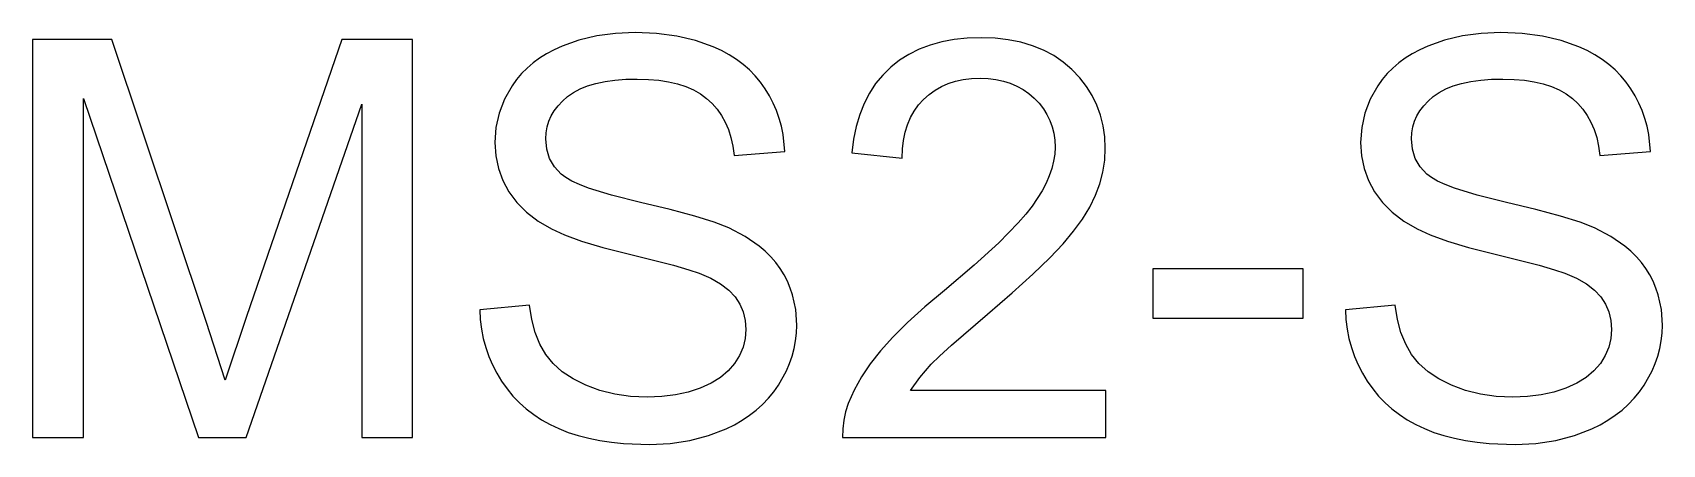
# Model space of a CAD drawing. Header units: millimetres. Extents: x -2.93 to 2.93, y -0.74 to 0.74.
import ezdxf

# ---------------------------------------------------------------- set-up
doc = ezdxf.new("R2010")
doc.units = ezdxf.units.MM
doc.layers.add('LASER_MARK', color=7, linetype='Continuous')

msp = doc.modelspace()

# ---------------------------------------------------------------- linework, layer by layer
at = {"layer": 'LASER_MARK'}
for points in [[(-2.929688, -0.71582), (-2.74707, -0.71582), (-2.74707, 0.50293), (-2.333008, -0.71582), (-2.162109, -0.71582), (-1.746094, 0.482422), (-1.746094, -0.71582), (-1.563477, -0.71582), (-1.563477, 0.71582), (-1.818359, 0.71582), (-2.161133, -0.280273), (-2.237305, -0.509766), (-2.305664, -0.297852), (-2.644531, 0.71582), (-2.929688, 0.71582)], [(-1.143555, -0.240234), (-1.322266, -0.255859), (-1.320183, -0.291283), (-1.315887, -0.325775), (-1.30938, -0.359337), (-1.300659, -0.391968), (-1.289726, -0.423668), (-1.276581, -0.454437), (-1.261223, -0.484276), (-1.243652, -0.513184), (-1.224091, -0.540733), (-1.202759, -0.566498), (-1.179657, -0.590477), (-1.154785, -0.612671), (-1.128143, -0.63308), (-1.099731, -0.651703), (-1.06955, -0.668541), (-1.037598, -0.683594), (-1.003777, -0.696869), (-0.967987, -0.708374), (-0.930229, -0.718109), (-0.890503, -0.726074), (-0.848808, -0.732269), (-0.805145, -0.736694), (-0.711914, -0.740234), (-0.637177, -0.736725), (-0.566284, -0.726196), (-0.499237, -0.708649), (-0.436035, -0.684082), (-0.406288, -0.669342), (-0.378326, -0.653198), (-0.35215, -0.635651), (-0.327759, -0.616699), (-0.305153, -0.596344), (-0.284332, -0.574585), (-0.265297, -0.551422), (-0.248047, -0.526855), (-0.219421, -0.475494), (-0.208176, -0.449196), (-0.198975, -0.422485), (-0.191818, -0.395363), (-0.186707, -0.367828), (-0.18364, -0.339882), (-0.182617, -0.311523), (-0.18634, -0.255585), (-0.19751, -0.203003), (-0.205887, -0.177971), (-0.216125, -0.153778), (-0.228226, -0.130424), (-0.242188, -0.10791), (-0.258102, -0.086296), (-0.276062, -0.065643), (-0.296066, -0.045952), (-0.318115, -0.027222), (-0.368347, 0.007355), (-0.426758, 0.038086), (-0.47879, 0.058441), (-0.54895, 0.080444), (-0.637238, 0.104095), (-0.743652, 0.129395), (-0.848114, 0.155365), (-0.930542, 0.18103), (-0.963493, 0.193748), (-0.990936, 0.20639), (-1.012871, 0.218956), (-1.029297, 0.231445), (-1.05365, 0.258057), (-1.071045, 0.288086), (-1.081482, 0.321533), (-1.084961, 0.358398), (-1.083733, 0.380211), (-1.080048, 0.401215), (-1.073906, 0.42141), (-1.065308, 0.440796), (-1.054253, 0.459373), (-1.040741, 0.477142), (-1.024773, 0.494102), (-1.006348, 0.510254), (-0.985237, 0.525017), (-0.961212, 0.537811), (-0.934273, 0.548637), (-0.904419, 0.557495), (-0.871651, 0.564384), (-0.835968, 0.569305), (-0.797371, 0.572258), (-0.755859, 0.573242), (-0.715858, 0.572159), (-0.678375, 0.568909), (-0.64341, 0.563492), (-0.610962, 0.555908), (-0.581032, 0.546158), (-0.553619, 0.534241), (-0.528725, 0.520157), (-0.506348, 0.503906), (-0.48632, 0.485535), (-0.468475, 0.465088), (-0.452812, 0.442566), (-0.439331, 0.417969), (-0.428032, 0.391296), (-0.418915, 0.362549), (-0.41198, 0.331726), (-0.407227, 0.298828), (-0.225586, 0.3125), (-0.231812, 0.37384), (-0.237762, 0.403275), (-0.245605, 0.431885), (-0.255341, 0.459671), (-0.266968, 0.486633), (-0.280487, 0.512772), (-0.295898, 0.538086), (-0.313133, 0.562233), (-0.332123, 0.584869), (-0.352867, 0.605995), (-0.375366, 0.62561), (-0.39962, 0.643715), (-0.425629, 0.660309), (-0.453392, 0.675392), (-0.48291, 0.688965), (-0.546051, 0.711395), (-0.613892, 0.727417), (-0.686432, 0.73703), (-0.763672, 0.740234), (-0.83429, 0.737183), (-0.901611, 0.728027), (-0.965637, 0.712769), (-1.026367, 0.691406), (-1.055023, 0.67849), (-1.081909, 0.664154), (-1.107025, 0.648399), (-1.130371, 0.631226), (-1.151947, 0.612633), (-1.171753, 0.592621), (-1.189789, 0.57119), (-1.206055, 0.54834), (-1.232971, 0.500336), (-1.252197, 0.450562), (-1.263733, 0.399017), (-1.267578, 0.345703), (-1.264435, 0.297577), (-1.255005, 0.251831), (-1.239288, 0.208466), (-1.217285, 0.16748), (-1.188873, 0.129303), (-1.153931, 0.09436), (-1.112457, 0.062653), (-1.064453, 0.03418), (-1.017517, 0.012848), (-0.955811, -0.009155), (-0.879333, -0.03183), (-0.788086, -0.055176), (-0.625732, -0.096313), (-0.57074, -0.112213), (-0.533203, -0.125), (-0.491455, -0.143097), (-0.456055, -0.163208), (-0.427002, -0.185333), (-0.404297, -0.209473), (-0.387207, -0.235687), (-0.375, -0.264038), (-0.367676, -0.294525), (-0.365234, -0.327148), (-0.367767, -0.359711), (-0.375366, -0.390991), (-0.388031, -0.42099), (-0.405762, -0.449707), (-0.42868, -0.476288), (-0.456909, -0.499878), (-0.490448, -0.520477), (-0.529297, -0.538086), (-0.572388, -0.552185), (-0.618652, -0.562256), (-0.668091, -0.568298), (-0.720703, -0.570312), (-0.780212, -0.567657), (-0.83667, -0.559692), (-0.890076, -0.546417), (-0.94043, -0.527832), (-0.986053, -0.504944), (-1.025269, -0.47876), (-1.058075, -0.44928), (-1.084473, -0.416504), (-1.10556, -0.379669), (-1.122437, -0.338013), (-1.135101, -0.291534)], [(0.928711, -0.546875), (0.226562, -0.546875), (0.259766, -0.499146), (0.300781, -0.45166), (0.330322, -0.422638), (0.374023, -0.382935), (0.503906, -0.271484), (0.591888, -0.195679), (0.666382, -0.128418), (0.727386, -0.069702), (0.774902, -0.019531), (0.812775, 0.025818), (0.844849, 0.070068), (0.871124, 0.11322), (0.891602, 0.155273), (0.906982, 0.19696), (0.917969, 0.239014), (0.924561, 0.281433), (0.926758, 0.324219), (0.924881, 0.365601), (0.91925, 0.405273), (0.909866, 0.443237), (0.896729, 0.479492), (0.879837, 0.514038), (0.859192, 0.546875), (0.834793, 0.578003), (0.806641, 0.607422), (0.775269, 0.634201), (0.741211, 0.65741), (0.704468, 0.677048), (0.665039, 0.693115), (0.622925, 0.705612), (0.578125, 0.714539), (0.53064, 0.719894), (0.480469, 0.72168), (0.43074, 0.720024), (0.383606, 0.715057), (0.339066, 0.706779), (0.297119, 0.69519), (0.257767, 0.68029), (0.221008, 0.662079), (0.186844, 0.640556), (0.155273, 0.615723), (0.126602, 0.58773), (0.101135, 0.556732), (0.078873, 0.522728), (0.059814, 0.485718), (0.043961, 0.445702), (0.031311, 0.402679), (0.021866, 0.356651), (0.015625, 0.307617), (0.196289, 0.289062), (0.197708, 0.321838), (0.201477, 0.352783), (0.207596, 0.381897), (0.216064, 0.40918), (0.226883, 0.434631), (0.240051, 0.458252), (0.255569, 0.480042), (0.273438, 0.5), (0.293274, 0.517853), (0.314697, 0.533325), (0.337708, 0.546417), (0.362305, 0.557129), (0.388489, 0.56546), (0.41626, 0.571411), (0.445618, 0.574982), (0.476562, 0.576172), (0.505882, 0.57505), (0.533783, 0.571686), (0.560265, 0.566078), (0.585327, 0.558228), (0.608971, 0.548134), (0.631195, 0.535797), (0.652, 0.521217), (0.671387, 0.504395), (0.688896, 0.485939), (0.704071, 0.466461), (0.716911, 0.445961), (0.727417, 0.424438), (0.735588, 0.401894), (0.741425, 0.378326), (0.744926, 0.353737), (0.746094, 0.328125), (0.744812, 0.303032), (0.740967, 0.277557), (0.734558, 0.251701), (0.725586, 0.225464), (0.71405, 0.198845), (0.699951, 0.171844), (0.664062, 0.116699), (0.64119, 0.087502), (0.613586, 0.055817), (0.544189, -0.015015), (0.455872, -0.095795), (0.348633, -0.186523), (0.277863, -0.246216), (0.215942, -0.302246), (0.162872, -0.354614), (0.118652, -0.40332), (0.081573, -0.450378), (0.049927, -0.497803), (0.023712, -0.545593), (0.00293, -0.59375), (-0.006775, -0.623352), (-0.013428, -0.653564), (-0.017029, -0.684387), (-0.017578, -0.71582), (0.928711, -0.71582)], [(1.96875, -0.240234), (1.790039, -0.255859), (1.792122, -0.291283), (1.796417, -0.325775), (1.802925, -0.359337), (1.811646, -0.391968), (1.822578, -0.423668), (1.835724, -0.454437), (1.851082, -0.484276), (1.868652, -0.513184), (1.888214, -0.540733), (1.909546, -0.566498), (1.932648, -0.590477), (1.95752, -0.612671), (1.984161, -0.63308), (2.012573, -0.651703), (2.042755, -0.668541), (2.074707, -0.683594), (2.108528, -0.696869), (2.144318, -0.708374), (2.182076, -0.718109), (2.221802, -0.726074), (2.263496, -0.732269), (2.307159, -0.736694), (2.400391, -0.740234), (2.475128, -0.736725), (2.546021, -0.726196), (2.613068, -0.708649), (2.67627, -0.684082), (2.706017, -0.669342), (2.733978, -0.653198), (2.760155, -0.635651), (2.784546, -0.616699), (2.807152, -0.596344), (2.827972, -0.574585), (2.847008, -0.551422), (2.864258, -0.526855), (2.892883, -0.475494), (2.904129, -0.449196), (2.91333, -0.422485), (2.920486, -0.395363), (2.925598, -0.367828), (2.928665, -0.339882), (2.929688, -0.311523), (2.925964, -0.255585), (2.914795, -0.203003), (2.906418, -0.177971), (2.896179, -0.153778), (2.884079, -0.130424), (2.870117, -0.10791), (2.854202, -0.086296), (2.836243, -0.065643), (2.816238, -0.045952), (2.794189, -0.027222), (2.743958, 0.007355), (2.685547, 0.038086), (2.633514, 0.058441), (2.563354, 0.080444), (2.475067, 0.104095), (2.368652, 0.129395), (2.264191, 0.155365), (2.181763, 0.18103), (2.148811, 0.193748), (2.121368, 0.20639), (2.099434, 0.218956), (2.083008, 0.231445), (2.058655, 0.258057), (2.04126, 0.288086), (2.030823, 0.321533), (2.027344, 0.358398), (2.028572, 0.380211), (2.032257, 0.401215), (2.038399, 0.42141), (2.046997, 0.440796), (2.058052, 0.459373), (2.071564, 0.477142), (2.087532, 0.494102), (2.105957, 0.510254), (2.127068, 0.525017), (2.151093, 0.537811), (2.178032, 0.548637), (2.207886, 0.557495), (2.240654, 0.564384), (2.276337, 0.569305), (2.314934, 0.572258), (2.356445, 0.573242), (2.396446, 0.572159), (2.433929, 0.568909), (2.468895, 0.563492), (2.501343, 0.555908), (2.531273, 0.546158), (2.558685, 0.534241), (2.58358, 0.520157), (2.605957, 0.503906), (2.625984, 0.485535), (2.643829, 0.465088), (2.659492, 0.442566), (2.672974, 0.417969), (2.684273, 0.391296), (2.69339, 0.362549), (2.700325, 0.331726), (2.705078, 0.298828), (2.886719, 0.3125), (2.880493, 0.37384), (2.874542, 0.403275), (2.866699, 0.431885), (2.856964, 0.459671), (2.845337, 0.486633), (2.831818, 0.512772), (2.816406, 0.538086), (2.799171, 0.562233), (2.780182, 0.584869), (2.759438, 0.605995), (2.736938, 0.62561), (2.712685, 0.643715), (2.686676, 0.660309), (2.658913, 0.675392), (2.629395, 0.688965), (2.566254, 0.711395), (2.498413, 0.727417), (2.425873, 0.73703), (2.348633, 0.740234), (2.278015, 0.737183), (2.210693, 0.728027), (2.146667, 0.712769), (2.085938, 0.691406), (2.057281, 0.67849), (2.030396, 0.664154), (2.00528, 0.648399), (1.981934, 0.631226), (1.960358, 0.612633), (1.940552, 0.592621), (1.922516, 0.57119), (1.90625, 0.54834), (1.879333, 0.500336), (1.860107, 0.450562), (1.848572, 0.399017), (1.844727, 0.345703), (1.84787, 0.297577), (1.8573, 0.251831), (1.873016, 0.208466), (1.89502, 0.16748), (1.923431, 0.129303), (1.958374, 0.09436), (1.999847, 0.062653), (2.047852, 0.03418), (2.094788, 0.012848), (2.156494, -0.009155), (2.232971, -0.03183), (2.324219, -0.055176), (2.486572, -0.096313), (2.541565, -0.112213), (2.579102, -0.125), (2.62085, -0.143097), (2.65625, -0.163208), (2.685303, -0.185333), (2.708008, -0.209473), (2.725098, -0.235687), (2.737305, -0.264038), (2.744629, -0.294525), (2.74707, -0.327148), (2.744537, -0.359711), (2.736938, -0.390991), (2.724274, -0.42099), (2.706543, -0.449707), (2.683624, -0.476288), (2.655396, -0.499878), (2.621857, -0.520477), (2.583008, -0.538086), (2.539917, -0.552185), (2.493652, -0.562256), (2.444214, -0.568298), (2.391602, -0.570312), (2.332092, -0.567657), (2.275635, -0.559692), (2.222229, -0.546417), (2.171875, -0.527832), (2.126251, -0.504944), (2.087036, -0.47876), (2.05423, -0.44928), (2.027832, -0.416504), (2.006744, -0.379669), (1.989868, -0.338013), (1.977203, -0.291534)], [(1.097656, -0.286133), (1.637695, -0.286133), (1.637695, -0.109375), (1.097656, -0.109375)]]:
    msp.add_lwpolyline(points, close=True, dxfattribs=at)

doc.saveas('drawing.dxf')
